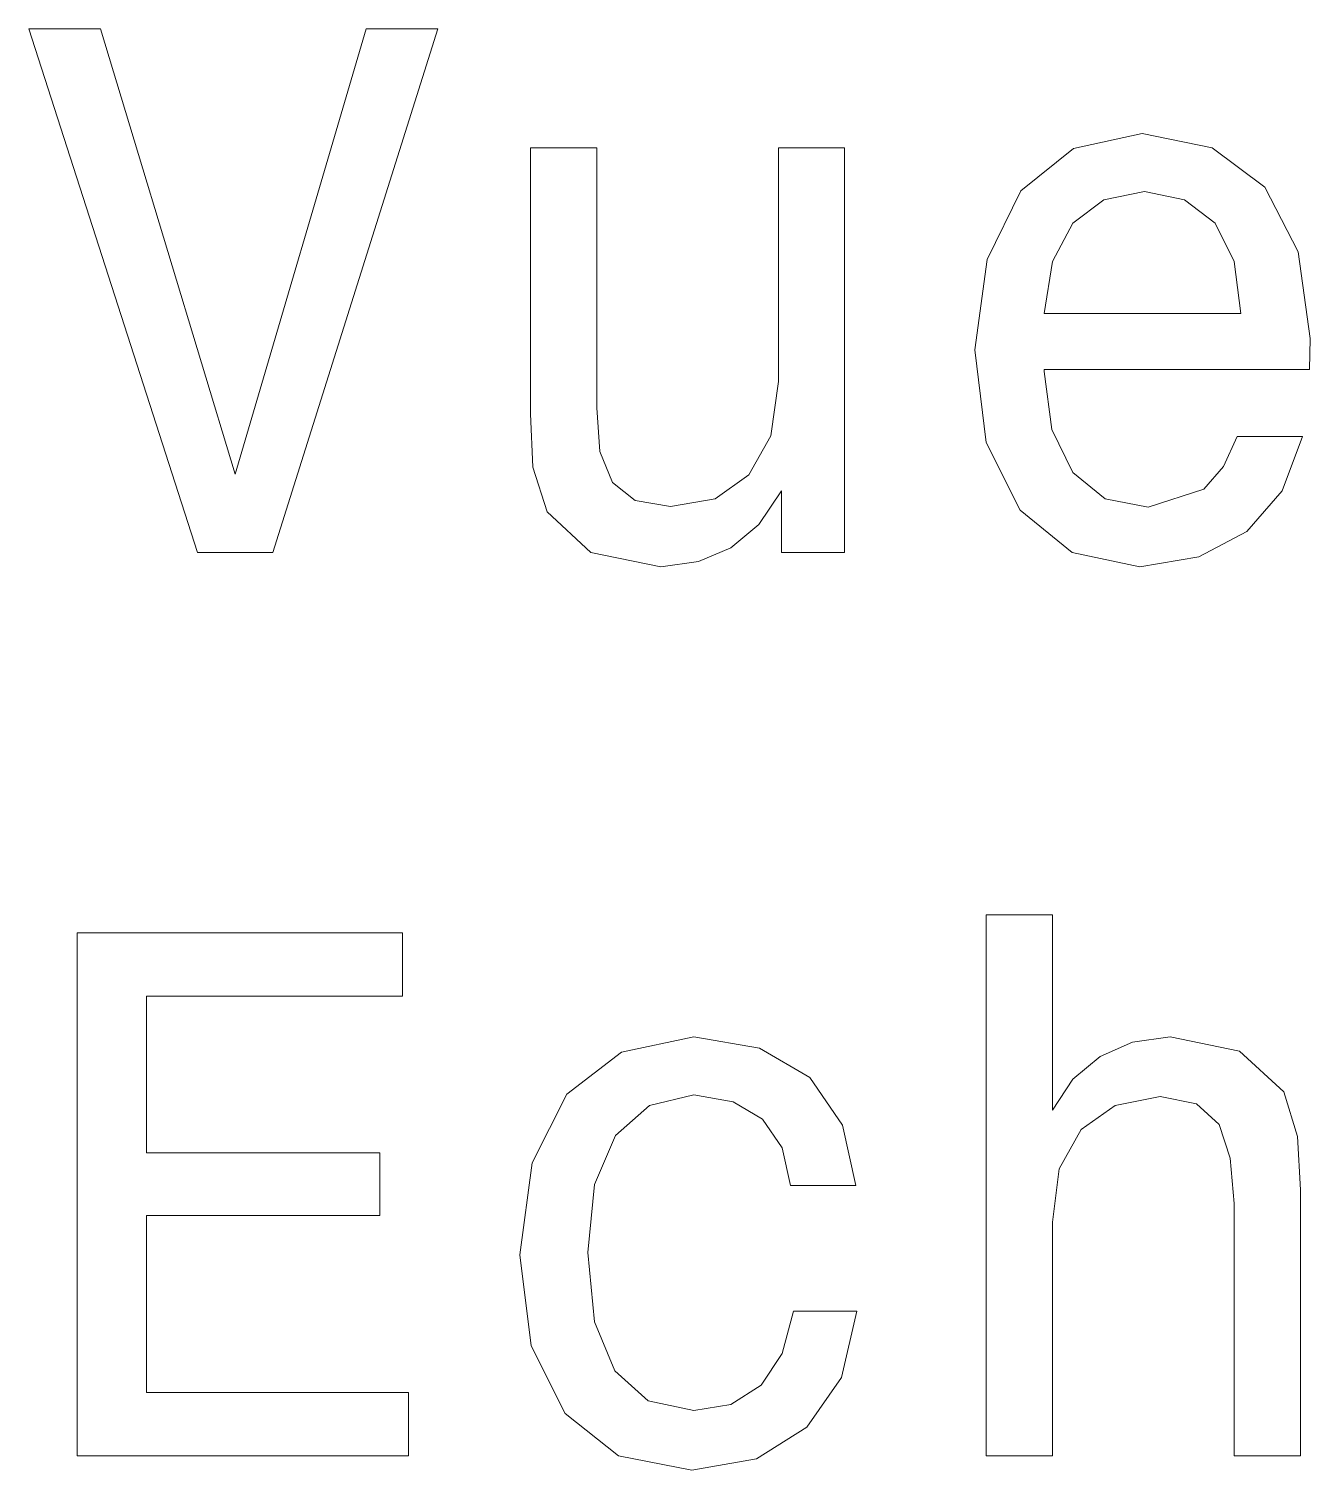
# Model space of a CAD drawing. Extents: x 415 to 970, y 249 to 591.
# Drawn here: x 604.54 to 613.12, y 503.88 to 513.53 of the extents above; entities that cross this region are included whole.
import ezdxf

# ---------------------------------------------------------------- set-up
doc = ezdxf.new("R2010")
doc.units = 0

msp = doc.modelspace()

# ---------------------------------------------------------------- linework, layer by layer
at = {"color": 7, "lineweight": 13}
for points in [[(606.8004, 513.5306), (605.9229, 510.5501), (605.0201, 513.5306), (604.541, 513.5306), (605.6707, 510.0256), (606.175, 510.0256), (607.2795, 513.5306)], [(611.3393, 511.2511), (613.1145, 511.2511), (613.1196, 511.4579), (613.0389, 512.0378), (612.817, 512.4716), (612.4639, 512.7338), (611.9949, 512.8297), (611.5359, 512.7288), (611.1829, 512.4464), (610.956, 511.9874), (610.8753, 511.3822), (610.9509, 510.7619), (611.1779, 510.308), (611.5259, 510.0256), (611.9798, 509.9298), (612.3732, 509.9953), (612.6959, 510.1668), (612.9329, 510.4391), (613.0691, 510.8022), (612.6304, 510.8022), (612.5396, 510.6005), (612.4084, 510.4492), (612.0353, 510.3282), (611.7478, 510.3837), (611.5309, 510.5602), (611.3897, 510.8477), (611.3393, 511.236)], [(610.0028, 512.7338), (609.559, 512.7338), (609.559, 511.1704), (609.5086, 510.8073), (609.3624, 510.545), (609.1354, 510.3837), (608.8378, 510.3333), (608.6008, 510.3736), (608.4495, 510.4946), (608.3638, 510.7014), (608.3436, 510.9939), (608.3436, 512.7338), (607.8998, 512.7338), (607.8998, 510.9536), (607.9149, 510.5955), (608.0107, 510.2979), (608.3033, 510.0256), (608.7723, 509.9298), (609.0244, 509.9651), (609.2413, 510.0559), (609.4279, 510.2122), (609.5792, 510.4391), (609.5792, 510.0256), (610.0028, 510.0256)], [(611.3393, 511.6243), (611.3948, 511.9723), (611.5309, 512.2295), (611.7377, 512.3859), (612.01, 512.4413), (612.2773, 512.3859), (612.4841, 512.2295), (612.6102, 511.9723), (612.6556, 511.6243)], [(610.9509, 503.9788), (611.3948, 503.9788), (611.3948, 505.5422), (611.4401, 505.9002), (611.5864, 506.1625), (611.8134, 506.3239), (612.116, 506.3844), (612.358, 506.334), (612.5093, 506.1978), (612.585, 505.9708), (612.6102, 505.6682), (612.6102, 503.9788), (613.054, 503.9788), (613.054, 505.759), (613.0338, 506.1171), (612.9431, 506.4146), (612.6455, 506.687), (612.1815, 506.7828), (611.9293, 506.7475), (611.7125, 506.6517), (611.5309, 506.5004), (611.3948, 506.2936), (611.3948, 507.5998), (610.9509, 507.5998)], [(604.8638, 503.9788), (607.0828, 503.9788), (607.0828, 504.4024), (605.3278, 504.4024), (605.3278, 505.5876), (606.8912, 505.5876), (606.8912, 506.0061), (605.3278, 506.0061), (605.3278, 507.0551), (607.0425, 507.0551), (607.0425, 507.4788), (604.8638, 507.4788)], [(609.6397, 505.7893), (610.0785, 505.7893), (609.9877, 506.1927), (609.7708, 506.5105), (609.4329, 506.7072), (608.9942, 506.7828), (608.51, 506.6819), (608.1419, 506.3995), (607.9099, 505.9406), (607.8292, 505.3253), (607.9048, 504.7151), (608.1318, 504.2612), (608.4899, 503.9788), (608.9791, 503.8829), (609.4128, 503.9586), (609.7507, 504.1704), (609.9827, 504.5033), (610.0835, 504.9471), (609.6599, 504.9471), (609.5842, 504.6646), (609.4431, 504.4528), (609.2413, 504.3217), (608.9942, 504.2813), (608.6865, 504.3469), (608.4647, 504.5486), (608.3285, 504.8765), (608.2831, 505.3404), (608.3285, 505.7943), (608.4697, 506.1221), (608.6967, 506.3239), (608.9942, 506.3945), (609.2564, 506.3491), (609.4531, 506.2331), (609.5842, 506.0414)]]:
    msp.add_lwpolyline(points, close=True, dxfattribs=at)

doc.saveas('drawing.dxf')
